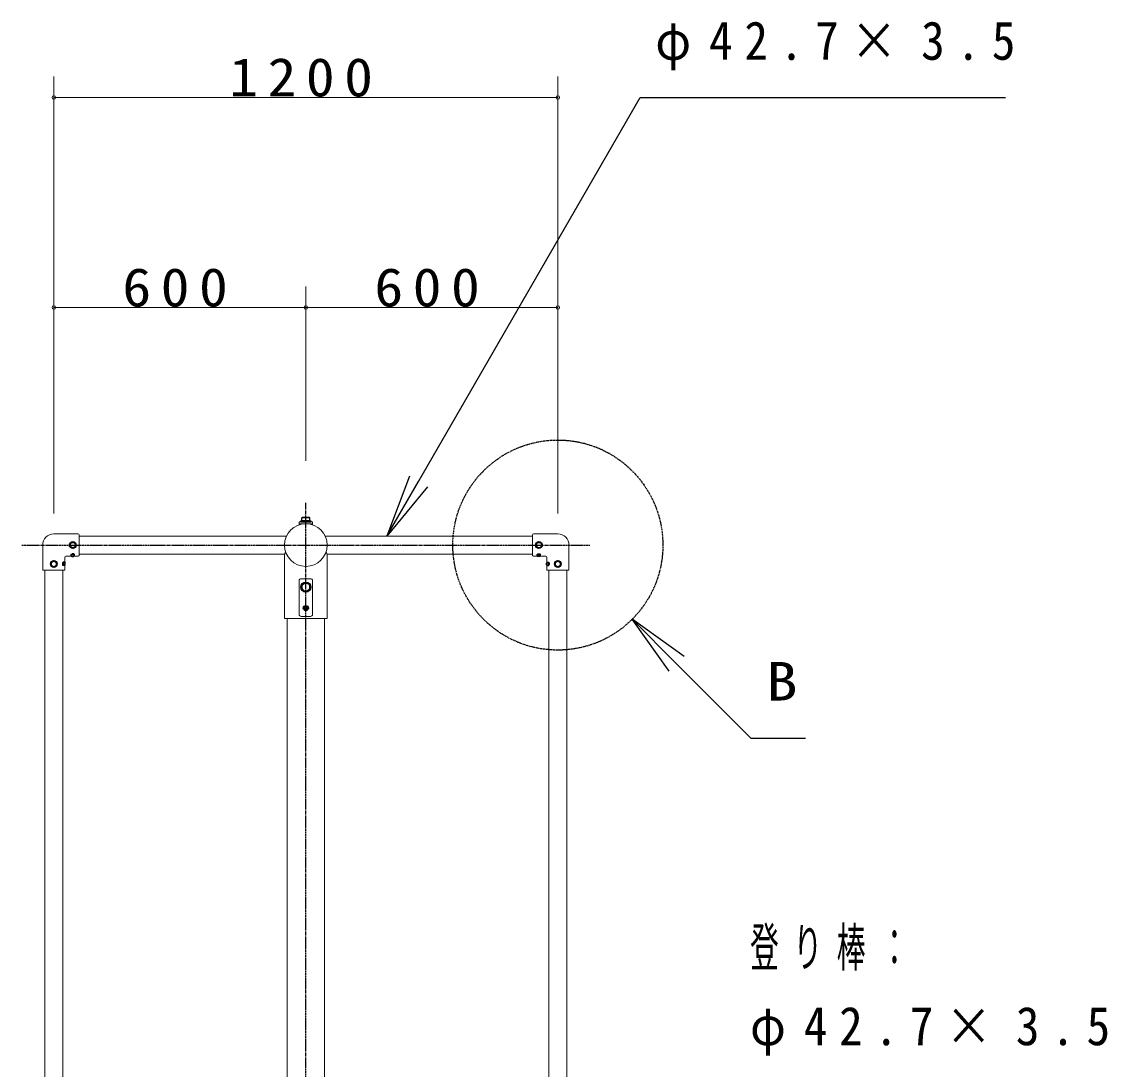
# Model space of a CAD drawing. Units: millimetres at full size. Extents: x -19540 to 51, y -990 to 13350.
# Drawn here: x -10702 to -8117, y 5202 to 7696 of the extents above; entities that cross this region are included whole.
import ezdxf
from ezdxf.enums import TextEntityAlignment as Align

# ---------------------------------------------------------------- set-up
doc = ezdxf.new("R2010")
doc.units = ezdxf.units.MM
for name, pattern in [('USER2', [6, 3, -1, 1, -1]), ('USER3', [8, 3, -1, 1, -1, 1, -1]), ('USER4', [8, 5, -3])]:
    doc.linetypes.add(name, pattern=pattern)
doc.layers.add('線', color=2, linetype='Continuous', lineweight=25)
doc.layers.add('補助', color=2, linetype='Continuous', lineweight=13)
doc.styles.add('ＭＳ ゴシック', font='')
doc.styles.get('ＭＳ ゴシック').set_extended_font_data('MS Gothic')

# ---------------------------------------------------------------- blocks, each defined once
blk = doc.blocks.new('dimension_origin')
at = {"color": 0, "linetype": 'Continuous', "lineweight": -2}
blk.add_circle((0, 0), 1.25, dxfattribs=at)

msp = doc.modelspace()

# ---------------------------------------------------------------- linework, layer by layer
at = {"layer": '線', "color": 20, "linetype": 'USER2'}
for p, q in [((-10025, 2650), (-10025, 6550.8)), ((-10701.5, 6450), (-9348.5, 6450))]:
    msp.add_line(p, q, dxfattribs=at)
at = {"layer": '線'}
for p, q in [((-10034.5, 6515.011), (-10034, 6515.3)), ((-10034.5, 6507.8), (-10034.5, 6515.011)), ((-10016, 6515.3), (-10034, 6515.3)), ((-10025, 6507.8), (-10025, 6514.163)), ((-10015.5, 6515.011), (-10016, 6515.3)), ((-10015.5, 6507.8), (-10015.5, 6515.011)), ((-10037, 6507.8), (-10013, 6507.8)), ((-10037, 6505.3), (-10037, 6507.8)), ((-10037, 6505.3), (-10013, 6505.3)), ((-10015.5, 6507.8), (-10034.5, 6507.8)), ((-10013, 6507.8), (-10013, 6505.3)), ((-10580, 6457.486), (-10586.5, 6453.733)), ((-10586.5, 6453.733), (-10586.5, 6446.227)), ((-10586.5, 6446.227), (-10580, 6442.474)), ((-10573.5, 6453.733), (-10580, 6457.486)), ((-10580, 6442.474), (-10573.5, 6446.227)), ((-10573.5, 6446.227), (-10573.5, 6453.733)), ((-10572.301, 6450.126), (-10573.5, 6450.126)), ((-10572.33, 6449.298), (-10573.5, 6449.298)), ((-9470, 6457.486), (-9476.5, 6453.733)), ((-9476.5, 6453.733), (-9476.5, 6446.227)), ((-9476.5, 6446.227), (-9470, 6442.474)), ((-9463.5, 6453.733), (-9470, 6457.486)), ((-9470, 6442.474), (-9463.5, 6446.227)), ((-9463.5, 6446.227), (-9463.5, 6453.733)), ((-9462.301, 6450.126), (-9463.5, 6450.126)), ((-9462.33, 6449.298), (-9463.5, 6449.298)), ((-10625, 6412.506), (-10631.5, 6408.753)), ((-10618.5, 6408.753), (-10625, 6412.506)), ((-9425, 6412.506), (-9431.5, 6408.753)), ((-9418.5, 6408.753), (-9425, 6412.506)), ((-10631.5, 6408.753), (-10631.5, 6401.247)), ((-10631.5, 6401.247), (-10625, 6397.494)), ((-10625, 6397.494), (-10618.5, 6401.247)), ((-10618.5, 6401.247), (-10618.5, 6408.753)), ((-10617.301, 6405.146), (-10618.5, 6405.146)), ((-10617.33, 6404.318), (-10618.5, 6404.318)), ((-9431.5, 6408.753), (-9431.5, 6401.247)), ((-9431.5, 6401.247), (-9425, 6397.494)), ((-9425, 6397.494), (-9418.5, 6401.247)), ((-9418.5, 6401.247), (-9418.5, 6408.753)), ((-9417.301, 6405.146), (-9418.5, 6405.146)), ((-9417.33, 6404.318), (-9418.5, 6404.318)), ((-10025, 6360.97), (-10034.5, 6355.485)), ((-10015.5, 6355.485), (-10025, 6360.97)), ((-10034.5, 6355.485), (-10034.5, 6344.515)), ((-10034.5, 6344.515), (-10025, 6339.03)), ((-10025, 6339.03), (-10015.5, 6344.515)), ((-10015.5, 6344.515), (-10015.5, 6355.485))]:
    msp.add_line(p, q, dxfattribs=at)
at = {"layer": '線', "color": 7, "lineweight": 13}
for p, q in [((-10041, 6500.8), (-10041, 6504.3)), ((-10041, 6498.215), (-10041, 6500.8)), ((-10009, 6500.8), (-10041, 6500.8)), ((-10040, 6505.3), (-10010, 6505.3)), ((-10009, 6504.3), (-10009, 6500.8)), ((-10009, 6498.215), (-10009, 6500.8)), ((-10625, 6476.5), (-10567, 6476.5)), ((-10565, 6474.5), (-10565, 6425.5)), ((-10565, 6471.35), (-10071.105, 6471.35)), ((-9978.895, 6471.35), (-9485, 6471.35)), ((-9485, 6474.5), (-9485, 6425.5)), ((-9425, 6476.5), (-9483, 6476.5)), ((-10651.5, 6450), (-10651.5, 6392)), ((-9398.5, 6450), (-9398.5, 6392)), ((-10598.5, 6421.5), (-10598.5, 6392)), ((-10596.5, 6423.5), (-10567, 6423.5)), ((-10565, 6428.65), (-10075.136, 6428.65)), ((-10075.8, 6426.62), (-10073.287, 6434.221)), ((-10075.8, 6275), (-10075.8, 6426.62)), ((-9974.2, 6426.62), (-9976.713, 6434.221)), ((-9974.864, 6428.65), (-9485, 6428.65)), ((-9974.2, 6275), (-9974.2, 6426.62)), ((-9453.5, 6423.5), (-9483, 6423.5)), ((-9451.5, 6421.5), (-9451.5, 6392)), ((-10649.5, 6390), (-10600.5, 6390)), ((-10646.35, 6390), (-10646.35, 3550)), ((-10603.65, 6390), (-10603.65, 3550)), ((-9400.5, 6390), (-9449.5, 6390)), ((-9446.35, 6390), (-9446.35, 3250)), ((-9403.65, 6390), (-9403.65, 3250)), ((-10041, 6285), (-10041, 6365)), ((-10036, 6370), (-10014, 6370)), ((-10009, 6365), (-10009, 6285)), ((-9974.2, 6275), (-10075.8, 6275)), ((-10069.55, 6275), (-10069.55, 2850)), ((-10014, 6280), (-10036, 6280)), ((-9980.45, 6275), (-9980.45, 2850))]:
    msp.add_line(p, q, dxfattribs=at)
at = {"layer": '線', "color": 4, "linetype": 'USER4'}
for p, q in [((-10584, 6427.85), (-10582.8, 6429.05)), ((-10576, 6427.85), (-10584, 6427.85)), ((-10584, 6424.3), (-10584, 6427.85)), ((-10584, 6424.3), (-10581.835, 6423.05)), ((-10584, 6424.3), (-10576, 6424.3)), ((-10583.25, 6423.867), (-10583.25, 6428.6)), ((-10577.2, 6429.05), (-10582.8, 6429.05)), ((-10581.835, 6423.05), (-10578.165, 6423.05)), ((-10576, 6424.3), (-10578.165, 6423.05)), ((-10576, 6427.85), (-10577.2, 6429.05)), ((-10576.75, 6423.867), (-10576.75, 6428.6)), ((-10576, 6424.3), (-10576, 6427.85)), ((-9474, 6427.85), (-9472.8, 6429.05)), ((-9474, 6427.85), (-9466, 6427.85)), ((-9474, 6424.3), (-9474, 6427.85)), ((-9474, 6424.3), (-9471.835, 6423.05)), ((-9466, 6424.3), (-9474, 6424.3)), ((-9473.25, 6423.867), (-9473.25, 6428.6)), ((-9472.8, 6429.05), (-9467.2, 6429.05)), ((-9468.165, 6423.05), (-9471.835, 6423.05)), ((-9466, 6424.3), (-9468.165, 6423.05)), ((-9466, 6427.85), (-9467.2, 6429.05)), ((-9466.75, 6423.867), (-9466.75, 6428.6)), ((-9466, 6424.3), (-9466, 6427.85)), ((-10602.85, 6409), (-10604.05, 6407.8)), ((-10604.05, 6407.8), (-10604.05, 6402.2)), ((-10602.85, 6401), (-10604.05, 6402.2)), ((-10598.867, 6408.25), (-10603.6, 6408.25)), ((-10598.867, 6401.75), (-10603.6, 6401.75)), ((-10602.85, 6409), (-10602.85, 6401)), ((-10599.3, 6409), (-10602.85, 6409)), ((-10599.3, 6401), (-10602.85, 6401)), ((-10599.3, 6409), (-10598.05, 6406.835)), ((-10599.3, 6401), (-10599.3, 6409)), ((-10599.3, 6401), (-10598.05, 6403.165)), ((-10598.05, 6403.165), (-10598.05, 6406.835)), ((-9450.7, 6409), (-9451.95, 6406.835)), ((-9451.95, 6403.165), (-9451.95, 6406.835)), ((-9450.7, 6401), (-9451.95, 6403.165)), ((-9451.133, 6408.25), (-9446.4, 6408.25)), ((-9451.133, 6401.75), (-9446.4, 6401.75)), ((-9450.7, 6401), (-9450.7, 6409)), ((-9450.7, 6409), (-9447.15, 6409)), ((-9450.7, 6401), (-9447.15, 6401)), ((-9447.15, 6409), (-9445.95, 6407.8)), ((-9447.15, 6409), (-9447.15, 6401)), ((-9447.15, 6401), (-9445.95, 6402.2)), ((-9445.95, 6407.8), (-9445.95, 6402.2))]:
    msp.add_line(p, q, dxfattribs=at)
at = {"layer": '線'}
msp.add_lwpolyline([(-10022, 6301.732), (-10025, 6303.464), (-10028, 6301.732), (-10028, 6298.268), (-10025, 6296.536), (-10022, 6298.268)], close=True, dxfattribs=at)
at = {"layer": '線', "linetype": 'USER3'}
msp.add_circle((-9425, 6450), 250, dxfattribs=at)
at = {"layer": '線', "color": 7, "lineweight": 13}
msp.add_circle((-10025, 6450), 50.8, dxfattribs=at)
at = {"layer": '線'}
for centre, radius in [((-10580, 6449.98), 8), ((-10580, 6449.98), 7.7), ((-10580, 6449.98), 6.5), ((-9470, 6449.98), 8), ((-9470, 6449.98), 7.7), ((-9470, 6449.98), 6.5), ((-10625, 6405), 8), ((-10625, 6405), 7.7), ((-10625, 6405), 6.5), ((-9425, 6405), 8), ((-9425, 6405), 7.7), ((-9425, 6405), 6.5), ((-10025, 6350), 12), ((-10025, 6350), 9.5), ((-10025, 6300), 6), ((-10025, 6300), 5)]:
    msp.add_circle(centre, radius, dxfattribs=at)
for centre in [(-10029.75, 6501.292), (-10020.25, 6501.292)]:
    msp.add_arc(centre, 13.72, 69.74445, 110.25555, dxfattribs=at)
at = {"layer": '線', "color": 7, "lineweight": 13}
for centre, radius, start, end in [((-10040, 6504.3), 1, 90, 180), ((-10010, 6504.3), 1, 0, 90), ((-10625, 6450), 26.5, 90, 180), ((-10567, 6474.5), 2, 0, 90), ((-9483, 6474.5), 2, 90, 180), ((-9425, 6450), 26.5, 0, 90), ((-10596.5, 6421.5), 2, 90, 180), ((-10567, 6425.5), 2, 270, 0), ((-9483, 6425.5), 2, 180, 270), ((-9453.5, 6421.5), 2, 0, 90), ((-10649.5, 6392), 2, 180, 270), ((-10600.5, 6392), 2, 270, 0), ((-9449.5, 6392), 2, 180, 270), ((-9400.5, 6392), 2, 270, 0), ((-10036, 6365), 5, 90, 180), ((-10014, 6365), 5, 0, 90), ((-10036, 6285), 5, 180, 270), ((-10014, 6285), 5, 270, 0)]:
    msp.add_arc(centre, radius, start, end, dxfattribs=at)
at = {"layer": '補助'}
for p, q in [((-10625, 6525), (-10625, 7565.3)), ((-9425, 6525), (-9425, 7565.3)), ((-10625, 7515.3), (-9425, 7515.3)), ((-10625, 6525), (-10625, 7065.3)), ((-10025, 6650.8), (-10025, 7065.3)), ((-10025, 6650.8), (-10025, 7065.3)), ((-9425, 6525), (-9425, 7065.3)), ((-10625, 7015.3), (-10025, 7015.3)), ((-10025, 7015.3), (-9425, 7015.3))]:
    msp.add_line(p, q, dxfattribs=at)
at = {"layer": '補助', "lineweight": 25}
for p, q in [((-9756.936, 6601.254), (-9229.211, 7515.3)), ((-9229.211, 7515.3), (-9179.211, 7515.3)), ((-9179.211, 7515.3), (-8359.438, 7515.3)), ((-9778.587, 6613.754), (-9831.936, 6471.35)), ((-9831.936, 6471.35), (-9756.936, 6601.254)), ((-9735.285, 6588.754), (-9831.936, 6471.35)), ((-9159.835, 6149.48), (-9248.223, 6273.223)), ((-9124.48, 6184.835), (-9248.223, 6273.223)), ((-9248.223, 6273.223), (-9142.157, 6167.157)), ((-9142.157, 6167.157), (-8965.381, 5990.381)), ((-8965.381, 5990.381), (-8915.381, 5990.381)), ((-8915.381, 5990.381), (-8835.381, 5990.381))]:
    msp.add_line(p, q, dxfattribs=at)

# ---------------------------------------------------------------- block references
at = {"layer": '補助', "xscale": 3.33, "yscale": 3.33}
for p in [(-10625, 7515.3), (-10625, 7015.3), (-10025, 7015.3)]:
    msp.add_blockref('dimension_origin', p, dxfattribs=at)
at = {"layer": '補助', "xscale": 3.33, "yscale": 3.33, "rotation": 180}
for p in [(-9425, 7515.3), (-10025, 7015.3), (-9425, 7015.3)]:
    msp.add_blockref('dimension_origin', p, dxfattribs=at)

# ---------------------------------------------------------------- texts
at = {"layer": '補助', "style": 'ＭＳ ゴシック', "width": 1.2}
msp.add_text('B', height=91.64, dxfattribs=at).set_placement((-8929.131, 6171.631), align=Align.TOP_LEFT)
at = {"layer": '補助', "char_height": 91.64, "style": 'ＭＳ ゴシック'}
for s, insert, attachment_point in [('\\T1.5;\\W0.9;φ42.7×3.5', (-9192.961, 7696.55), 1), ('\\T1.33;\\W1.1;1200', (-10025, 7516.3), 8), ('\\T1.33;\\W1.1;600', (-10325, 7016.3), 8), ('\\T1.33;\\W1.1;600', (-9725, 7016.3), 8), ('\\T1.5;\\W0.55;登り棒：', (-8967.4, 5538.75), 1), ('\\T1.5;\\W0.9;φ42.7×3.5', (-8967.4, 5351.25), 1)]:
    msp.add_mtext(s, dxfattribs=dict(at, insert=insert, attachment_point=attachment_point))

doc.saveas('drawing.dxf')
